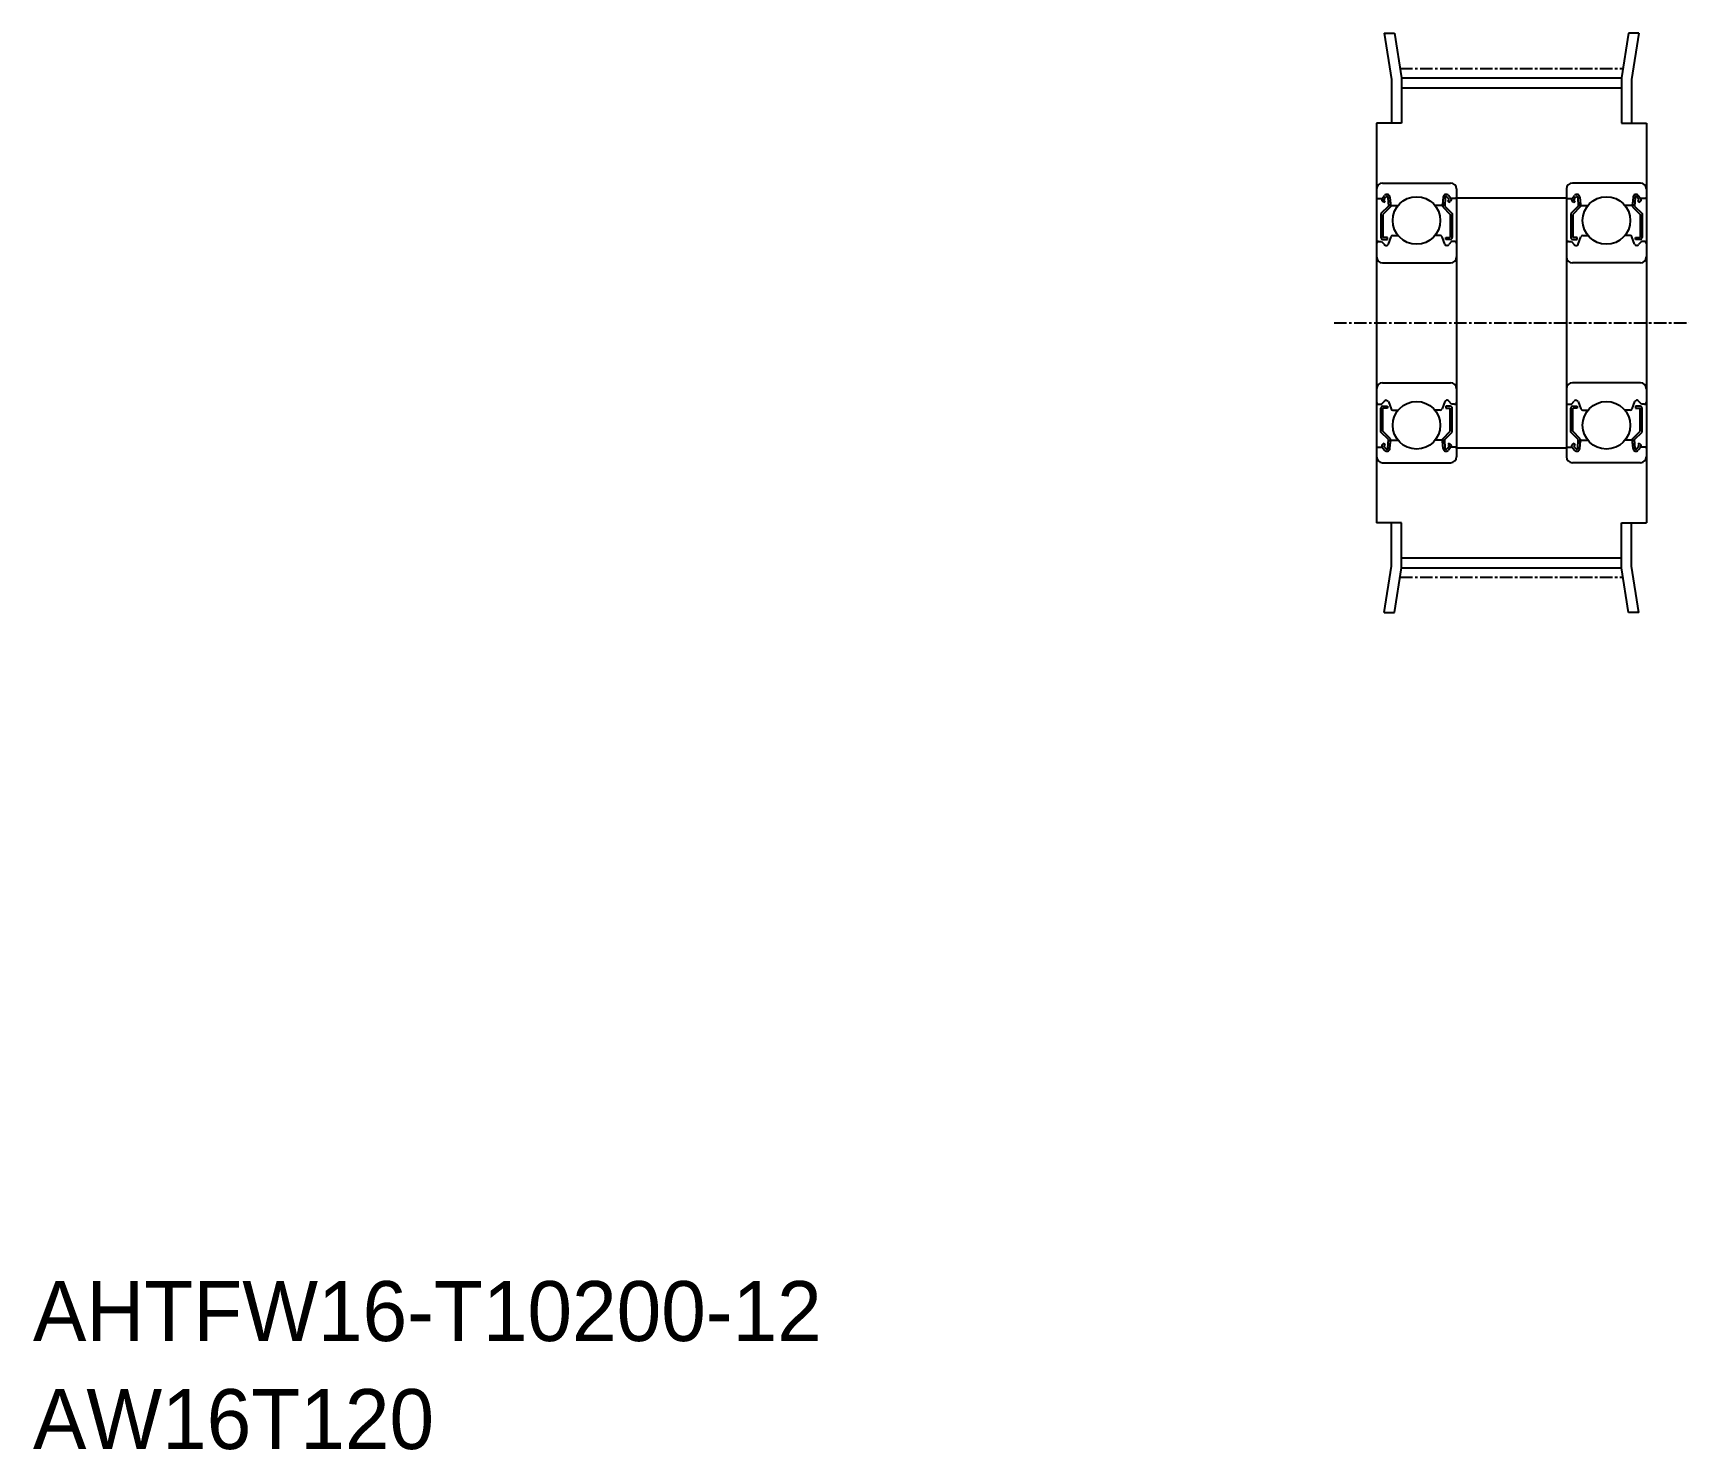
# Model space of a CAD drawing. Extents: x -286 to -120, y -61 to 81.
import ezdxf

# ---------------------------------------------------------------- set-up
doc = ezdxf.new("R2010")
doc.units = 0
doc.linetypes.add('CENTER', pattern=[2, 1.25, -0.25, 0.25, -0.25])
doc.layers.get('0').update_dxf_attribs({"linetype": 'CONTINUOUS'})
doc.layers.add('CENTER', color=1, linetype='CENTER')

msp = doc.modelspace()

# ---------------------------------------------------------------- linework, layer by layer
for p, q in [((-150.8, 80.91), (-150.05, 76.27)), ((-150.8, 80.91), (-149.77, 80.91)), ((-149.77, 80.91), (-149.05, 76.44)), ((-126.33, 80.91), (-127.05, 76.44)), ((-125.3, 80.91), (-126.33, 80.91)), ((-125.3, 80.91), (-126.05, 76.27)), ((-150.05, 76.27), (-150.05, 71.91)), ((-149.05, 76.44), (-149.05, 71.91)), ((-149.05, 76.44), (-127.05, 76.44)), ((-127.05, 76.44), (-127.05, 71.91)), ((-126.05, 76.27), (-126.05, 71.91)), ((-149.05, 75.44), (-127.05, 75.44)), ((-149.05, 71.91), (-151.55, 71.91)), ((-151.55, 71.91), (-151.55, 41.91)), ((-151.55, 71.91), (-151.55, 40.91)), ((-127.05, 71.91), (-124.55, 71.91)), ((-124.55, 71.91), (-124.55, 41.91)), ((-124.55, 71.91), (-124.55, 40.91)), ((-151.55, 66.91), (-151.55, 31.91)), ((-124.55, 66.91), (-124.55, 31.91)), ((-151.55, 65.31), (-151.55, 38.51)), ((-150.99, 64.36), (-150.74, 64.66)), ((-150.95, 65.91), (-144.15, 65.91)), ((-144.11, 64.36), (-144.36, 64.66)), ((-143.55, 65.31), (-143.55, 38.51)), ((-132.55, 65.31), (-132.55, 38.51)), ((-131.99, 64.36), (-131.74, 64.66)), ((-125.15, 65.91), (-131.95, 65.91)), ((-125.11, 64.36), (-125.36, 64.66)), ((-124.55, 65.31), (-124.55, 38.51)), ((-151.45, 64.36), (-150.99, 64.36)), ((-150.37, 63.6), (-151.12, 62.85)), ((-150.81, 63.95), (-150.97, 64.08)), ((-150.17, 63.51), (-150.92, 62.76)), ((-150.84, 64.23), (-150.59, 64.53)), ((-150.68, 64.11), (-150.84, 64.23)), ((-150.81, 63.95), (-150.68, 64.11)), ((-150.41, 64.47), (-150.37, 63.6)), ((-150.21, 64.49), (-150.15, 63.76)), ((-150.17, 63.98), (-150.17, 63.51)), ((-150.05, 63.66), (-149.4, 63.66)), ((-145.05, 63.66), (-145.7, 63.66)), ((-144.89, 64.49), (-144.95, 63.76)), ((-144.93, 63.98), (-144.93, 63.51)), ((-144.93, 63.51), (-144.18, 62.76)), ((-144.69, 64.47), (-144.73, 63.6)), ((-144.73, 63.6), (-143.98, 62.85)), ((-144.26, 64.23), (-144.51, 64.53)), ((-144.42, 64.11), (-144.26, 64.23)), ((-144.29, 63.95), (-144.42, 64.11)), ((-144.29, 63.95), (-144.14, 64.08)), ((-143.65, 64.36), (-144.11, 64.36)), ((-143.55, 64.41), (-132.55, 64.41)), ((-132.45, 64.36), (-131.99, 64.36)), ((-131.37, 63.6), (-132.12, 62.85)), ((-131.81, 63.95), (-131.97, 64.08)), ((-131.17, 63.51), (-131.92, 62.76)), ((-131.84, 64.23), (-131.59, 64.53)), ((-131.68, 64.11), (-131.84, 64.23)), ((-131.81, 63.95), (-131.68, 64.11)), ((-131.41, 64.47), (-131.37, 63.6)), ((-131.21, 64.49), (-131.15, 63.76)), ((-131.17, 63.98), (-131.17, 63.51)), ((-131.05, 63.66), (-130.4, 63.66)), ((-126.05, 63.66), (-126.7, 63.66)), ((-125.89, 64.49), (-125.95, 63.76)), ((-125.93, 63.98), (-125.93, 63.51)), ((-125.93, 63.51), (-125.18, 62.76)), ((-125.69, 64.47), (-125.73, 63.6)), ((-125.73, 63.6), (-124.98, 62.85)), ((-125.26, 64.23), (-125.51, 64.53)), ((-125.42, 64.11), (-125.26, 64.23)), ((-125.29, 63.95), (-125.42, 64.11)), ((-125.29, 63.95), (-125.14, 64.08)), ((-124.65, 64.36), (-125.11, 64.36)), ((-151.12, 62.85), (-151.12, 60.46)), ((-150.92, 62.76), (-150.92, 60.46)), ((-144.18, 62.76), (-144.18, 60.46)), ((-143.98, 62.85), (-143.98, 60.46)), ((-132.12, 62.85), (-132.12, 60.46)), ((-131.92, 62.76), (-131.92, 60.46)), ((-125.18, 62.76), (-125.18, 60.46)), ((-124.98, 62.85), (-124.98, 60.46)), ((-151.35, 60.06), (-151.05, 60.06)), ((-151.05, 60.06), (-150.77, 59.74)), ((-150.47, 60.46), (-150.92, 60.46)), ((-150.92, 60.26), (-150.47, 60.26)), ((-150.62, 59.66), (-150.56, 59.66)), ((-150.47, 60.26), (-150.47, 60.46)), ((-150.37, 59.8), (-150.1, 60.53)), ((-149.91, 60.66), (-149.4, 60.66)), ((-145.19, 60.66), (-145.7, 60.66)), ((-144.73, 59.8), (-145, 60.53)), ((-144.63, 60.26), (-144.63, 60.46)), ((-144.63, 60.46), (-144.18, 60.46)), ((-144.18, 60.26), (-144.63, 60.26)), ((-144.48, 59.66), (-144.54, 59.66)), ((-144.05, 60.06), (-144.33, 59.74)), ((-143.75, 60.06), (-144.05, 60.06)), ((-132.35, 60.06), (-132.05, 60.06)), ((-132.05, 60.06), (-131.77, 59.74)), ((-131.47, 60.46), (-131.92, 60.46)), ((-131.92, 60.26), (-131.47, 60.26)), ((-131.62, 59.66), (-131.56, 59.66)), ((-131.47, 60.26), (-131.47, 60.46)), ((-131.37, 59.8), (-131.1, 60.53)), ((-130.91, 60.66), (-130.4, 60.66)), ((-126.19, 60.66), (-126.7, 60.66)), ((-125.73, 59.8), (-126, 60.53)), ((-125.63, 60.26), (-125.63, 60.46)), ((-125.63, 60.46), (-125.18, 60.46)), ((-125.18, 60.26), (-125.63, 60.26)), ((-125.48, 59.66), (-125.54, 59.66)), ((-125.05, 60.06), (-125.33, 59.74)), ((-124.75, 60.06), (-125.05, 60.06)), ((-150.95, 57.91), (-144.15, 57.91)), ((-125.15, 57.91), (-131.95, 57.91)), ((-150.95, 45.91), (-144.15, 45.91)), ((-125.15, 45.91), (-131.95, 45.91)), ((-151.35, 43.76), (-151.05, 43.76)), ((-151.12, 40.98), (-151.12, 43.36)), ((-151.05, 43.76), (-150.77, 44.09)), ((-150.92, 43.56), (-150.47, 43.56)), ((-150.92, 41.06), (-150.92, 43.36)), ((-150.47, 43.36), (-150.92, 43.36)), ((-150.62, 44.16), (-150.56, 44.16)), ((-150.47, 43.56), (-150.47, 43.36)), ((-150.37, 44.03), (-150.1, 43.3)), ((-149.91, 43.16), (-149.4, 43.16)), ((-149.78, 43.16), (-149.78, 43.16)), ((-149.66, 43.16), (-149.66, 43.16)), ((-145.19, 43.16), (-145.7, 43.16)), ((-144.73, 44.03), (-145, 43.3)), ((-144.18, 43.56), (-144.63, 43.56)), ((-144.63, 43.56), (-144.63, 43.36)), ((-144.63, 43.36), (-144.18, 43.36)), ((-144.48, 44.16), (-144.54, 44.16)), ((-144.05, 43.76), (-144.33, 44.09)), ((-144.18, 41.06), (-144.18, 43.36)), ((-143.75, 43.76), (-144.05, 43.76)), ((-143.98, 40.98), (-143.98, 43.36)), ((-132.35, 43.76), (-132.05, 43.76)), ((-132.12, 40.98), (-132.12, 43.36)), ((-132.05, 43.76), (-131.77, 44.09)), ((-131.92, 43.56), (-131.47, 43.56)), ((-131.92, 41.06), (-131.92, 43.36)), ((-131.47, 43.36), (-131.92, 43.36)), ((-131.62, 44.16), (-131.56, 44.16)), ((-131.47, 43.56), (-131.47, 43.36)), ((-131.37, 44.03), (-131.1, 43.3)), ((-130.91, 43.16), (-130.4, 43.16)), ((-126.19, 43.16), (-126.7, 43.16)), ((-126.44, 43.16), (-126.44, 43.16)), ((-126.32, 43.16), (-126.32, 43.16)), ((-125.73, 44.03), (-126, 43.3)), ((-125.63, 43.56), (-125.63, 43.36)), ((-125.18, 43.56), (-125.63, 43.56)), ((-125.63, 43.36), (-125.18, 43.36)), ((-125.48, 44.16), (-125.54, 44.16)), ((-125.05, 43.76), (-125.33, 44.09)), ((-125.18, 41.06), (-125.18, 43.36)), ((-124.75, 43.76), (-125.05, 43.76)), ((-124.98, 40.98), (-124.98, 43.36)), ((-150.37, 40.23), (-151.12, 40.98)), ((-150.81, 39.87), (-150.97, 39.75)), ((-150.17, 40.31), (-150.92, 41.06)), ((-150.81, 39.87), (-150.68, 39.72)), ((-150.41, 39.35), (-150.37, 40.23)), ((-150.21, 39.33), (-150.15, 40.07)), ((-150.17, 39.84), (-150.17, 40.31)), ((-150.05, 40.16), (-149.4, 40.16)), ((-145.05, 40.16), (-145.7, 40.16)), ((-144.89, 39.33), (-144.95, 40.07)), ((-144.93, 40.31), (-144.18, 41.06)), ((-144.93, 39.84), (-144.93, 40.31)), ((-144.73, 40.23), (-143.98, 40.98)), ((-144.69, 39.35), (-144.73, 40.23)), ((-144.29, 39.87), (-144.42, 39.72)), ((-144.29, 39.87), (-144.14, 39.75)), ((-131.37, 40.23), (-132.12, 40.98)), ((-131.81, 39.87), (-131.97, 39.75)), ((-131.17, 40.31), (-131.92, 41.06)), ((-131.81, 39.87), (-131.68, 39.72)), ((-131.41, 39.35), (-131.37, 40.23)), ((-131.21, 39.33), (-131.15, 40.07)), ((-131.17, 39.84), (-131.17, 40.31)), ((-131.05, 40.16), (-130.4, 40.16)), ((-126.05, 40.16), (-126.7, 40.16)), ((-125.89, 39.33), (-125.95, 40.07)), ((-125.93, 40.31), (-125.18, 41.06)), ((-125.93, 39.84), (-125.93, 40.31)), ((-125.73, 40.23), (-124.98, 40.98)), ((-125.69, 39.35), (-125.73, 40.23)), ((-125.29, 39.87), (-125.42, 39.72)), ((-125.29, 39.87), (-125.14, 39.75)), ((-151.45, 39.46), (-150.99, 39.46)), ((-150.99, 39.46), (-150.74, 39.17)), ((-150.68, 39.72), (-150.84, 39.59)), ((-150.84, 39.59), (-150.59, 39.29)), ((-144.26, 39.59), (-144.51, 39.29)), ((-144.42, 39.72), (-144.26, 39.59)), ((-144.11, 39.46), (-144.36, 39.17)), ((-143.65, 39.46), (-144.11, 39.46)), ((-143.55, 39.41), (-132.55, 39.41)), ((-132.45, 39.46), (-131.99, 39.46)), ((-131.99, 39.46), (-131.74, 39.17)), ((-131.68, 39.72), (-131.84, 39.59)), ((-131.84, 39.59), (-131.59, 39.29)), ((-125.26, 39.59), (-125.51, 39.29)), ((-125.42, 39.72), (-125.26, 39.59)), ((-125.11, 39.46), (-125.36, 39.17)), ((-124.65, 39.46), (-125.11, 39.46)), ((-150.95, 37.91), (-144.15, 37.91)), ((-125.15, 37.91), (-131.95, 37.91)), ((-149.05, 31.91), (-151.55, 31.91)), ((-150.05, 27.56), (-150.05, 31.91)), ((-149.05, 27.39), (-149.05, 31.91)), ((-127.05, 27.39), (-127.05, 31.91)), ((-127.05, 31.91), (-124.55, 31.91)), ((-126.05, 27.56), (-126.05, 31.91)), ((-149.05, 28.38), (-127.05, 28.38)), ((-150.8, 22.91), (-150.05, 27.56)), ((-149.77, 22.91), (-149.05, 27.39)), ((-149.05, 27.39), (-127.05, 27.39)), ((-126.33, 22.91), (-127.05, 27.39)), ((-125.3, 22.91), (-126.05, 27.56)), ((-150.8, 22.91), (-149.77, 22.91)), ((-125.3, 22.91), (-126.33, 22.91))]:
    msp.add_line(p, q)
for centre in [(-147.55, 62.16), (-128.55, 62.16), (-147.55, 41.66), (-128.55, 41.66)]:
    msp.add_circle(centre, 2.38)
for centre, radius, start, end in [((-150.95, 65.31), 0.6, 90, 180), ((-150.51, 64.47), 0.3, 4.9968, 140.002), ((-144.59, 64.47), 0.3, 39.998, 175.0032), ((-144.15, 65.31), 0.6, 0, 90), ((-131.95, 65.31), 0.6, 90, 180), ((-131.51, 64.47), 0.3, 4.9968, 140.002), ((-125.59, 64.47), 0.3, 39.998, 175.0032), ((-125.15, 65.31), 0.6, 0, 90), ((-151.45, 64.46), 0.1, 180, 270), ((-150.84, 64.24), 0.2, 140.002, 230.0863), ((-150.51, 64.47), 0.1, 2.8198, 140.0022), ((-150.05, 63.76), 0.1, 184.9968, 269.9991), ((-145.05, 63.76), 0.1, 270.0009, 355.0032), ((-144.59, 64.47), 0.1, 39.9978, 177.1802), ((-144.26, 64.24), 0.2, 309.9137, 39.998), ((-143.65, 64.46), 0.1, 270, 0), ((-132.45, 64.46), 0.1, 180, 270), ((-131.84, 64.24), 0.2, 140.002, 230.0863), ((-131.51, 64.47), 0.1, 2.8198, 140.0022), ((-131.05, 63.76), 0.1, 184.9968, 269.9991), ((-126.05, 63.76), 0.1, 270.0009, 355.0032), ((-125.59, 64.47), 0.1, 39.9978, 177.1802), ((-125.26, 64.24), 0.2, 309.9137, 39.998), ((-124.65, 64.46), 0.1, 270, 0), ((-151.35, 59.86), 0.2, 90, 180), ((-150.92, 60.46), 0.2, 180, 270), ((-150.62, 59.86), 0.2, 219.9952, 270), ((-150.56, 59.86), 0.2, 270, 339.9916), ((-149.91, 60.46), 0.2, 90, 159.9916), ((-145.19, 60.46), 0.2, 20.0084, 90), ((-144.54, 59.86), 0.2, 200.0084, 270), ((-144.48, 59.86), 0.2, 270, 320.0048), ((-144.18, 60.46), 0.2, 270, 0), ((-143.75, 59.86), 0.2, 0, 90), ((-132.35, 59.86), 0.2, 90, 180), ((-131.92, 60.46), 0.2, 180, 270), ((-131.62, 59.86), 0.2, 219.9952, 270), ((-131.56, 59.86), 0.2, 270, 339.9916), ((-130.91, 60.46), 0.2, 90, 159.9916), ((-126.19, 60.46), 0.2, 20.0084, 90), ((-125.54, 59.86), 0.2, 200.0084, 270), ((-125.48, 59.86), 0.2, 270, 320.0048), ((-125.18, 60.46), 0.2, 270, 0), ((-124.75, 59.86), 0.2, 0, 90), ((-150.95, 58.51), 0.6, 180, 270), ((-144.15, 58.51), 0.6, 270, 0), ((-131.95, 58.51), 0.6, 180, 270), ((-125.15, 58.51), 0.6, 270, 0), ((-150.95, 45.31), 0.6, 90, 180), ((-144.15, 45.31), 0.6, 0, 90), ((-131.95, 45.31), 0.6, 90, 180), ((-125.15, 45.31), 0.6, 0, 90), ((-151.35, 43.96), 0.2, 180, 270), ((-150.92, 43.36), 0.2, 90, 180), ((-150.62, 43.96), 0.2, 90, 140.0048), ((-150.56, 43.96), 0.2, 20.0084, 90), ((-149.91, 43.36), 0.2, 200.0084, 270), ((-145.19, 43.36), 0.2, 270, 339.9916), ((-144.54, 43.96), 0.2, 90, 159.9916), ((-144.48, 43.96), 0.2, 39.9952, 90), ((-144.18, 43.36), 0.2, 0, 90), ((-143.75, 43.96), 0.2, 270, 0), ((-132.35, 43.96), 0.2, 180, 270), ((-131.92, 43.36), 0.2, 90, 180), ((-131.62, 43.96), 0.2, 90, 140.0048), ((-131.56, 43.96), 0.2, 20.0084, 90), ((-130.91, 43.36), 0.2, 200.0084, 270), ((-126.19, 43.36), 0.2, 270, 339.9916), ((-125.54, 43.96), 0.2, 90, 159.9916), ((-125.48, 43.96), 0.2, 39.9952, 90), ((-125.18, 43.36), 0.2, 0, 90), ((-124.75, 43.96), 0.2, 270, 0), ((-150.05, 40.06), 0.1, 90.0009, 175.0032), ((-145.05, 40.06), 0.1, 4.9968, 89.9991), ((-131.05, 40.06), 0.1, 90.0009, 175.0032), ((-126.05, 40.06), 0.1, 4.9968, 89.9991), ((-151.45, 39.36), 0.1, 90, 180), ((-150.95, 38.51), 0.6, 180, 270), ((-150.84, 39.59), 0.2, 129.9137, 219.998), ((-150.51, 39.36), 0.3, 219.998, 355.0032), ((-150.51, 39.36), 0.1, 219.9978, 357.1802), ((-144.59, 39.36), 0.3, 184.9968, 320.002), ((-144.59, 39.36), 0.1, 182.8198, 320.0022), ((-144.15, 38.51), 0.6, 270, 0), ((-144.26, 39.59), 0.2, 320.002, 50.0863), ((-143.65, 39.36), 0.1, 0, 90), ((-132.45, 39.36), 0.1, 90, 180), ((-131.95, 38.51), 0.6, 180, 270), ((-131.84, 39.59), 0.2, 129.9137, 219.998), ((-131.51, 39.36), 0.3, 219.998, 355.0032), ((-131.51, 39.36), 0.1, 219.9978, 357.1802), ((-125.59, 39.36), 0.3, 184.9968, 320.002), ((-125.59, 39.36), 0.1, 182.8198, 320.0022), ((-125.15, 38.51), 0.6, 270, 0), ((-125.26, 39.59), 0.2, 320.002, 50.0863), ((-124.65, 39.36), 0.1, 0, 90)]:
    msp.add_arc(centre, radius, start, end)
at = {"layer": 'CENTER', "color": 1, "linetype": 'CENTER'}
for p, q in [((-149.2, 77.38), (-126.9, 77.38)), ((-155.8, 51.91), (-120.3, 51.91)), ((-149.2, 26.45), (-126.9, 26.45))]:
    msp.add_line(p, q, dxfattribs=at)

# ---------------------------------------------------------------- texts
at = {"color": 7, "linetype": 'CONTINUOUS'}
for s, p in [('AHTFW16-T10200-12', (-285.99, -50)), ('AW16T120', (-285.99, -60.81))]:
    msp.add_text(s, height=6, dxfattribs=at).set_placement(p)

doc.saveas('drawing.dxf')
